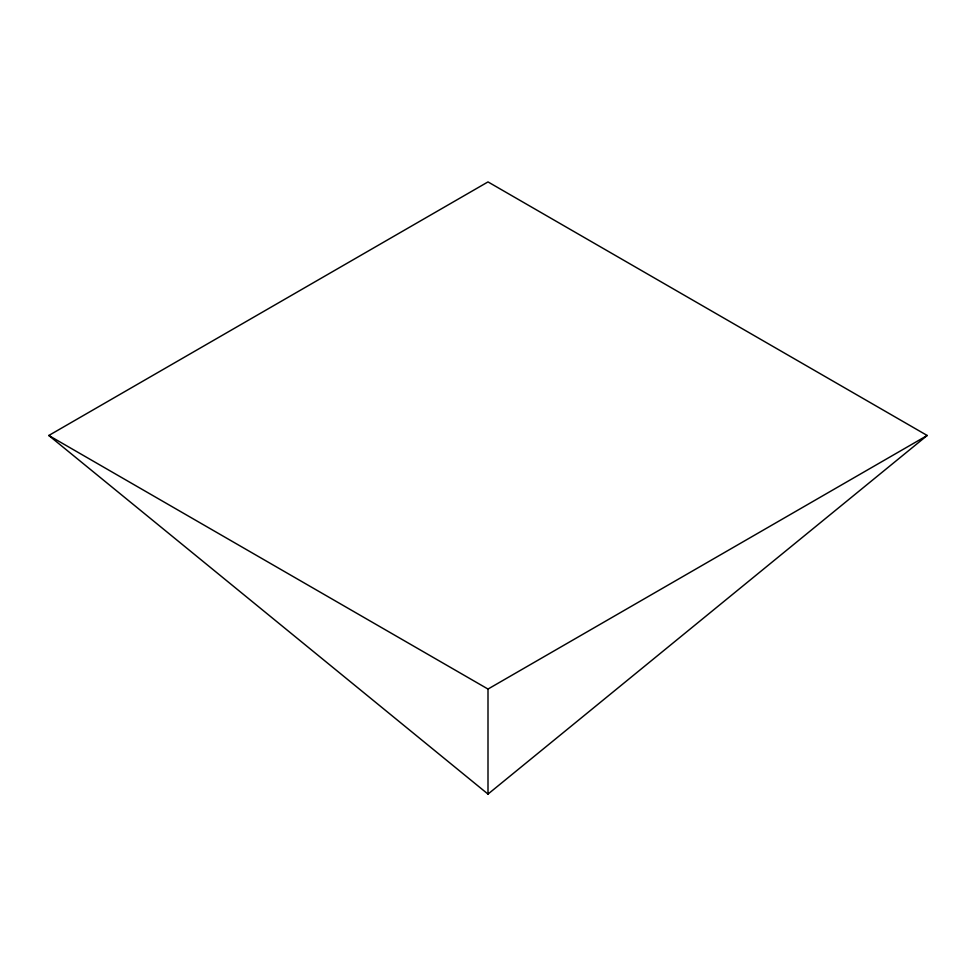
<?xml version="1.0" encoding="UTF-8"?>
<svg xmlns="http://www.w3.org/2000/svg" width="976" height="976" viewBox="0 0 976 976"><rect width="100%" height="100%" fill="white"/><g stroke="black" fill="none" stroke-linecap="round" stroke-linejoin="round"><path stroke-width="1.46" d="M488 794.086L927.2 435.479L488 181.914L48.8 435.479L488 794.086L488 689.056L927.2 435.479M48.8 435.479L488 689.056"/></g></svg>
